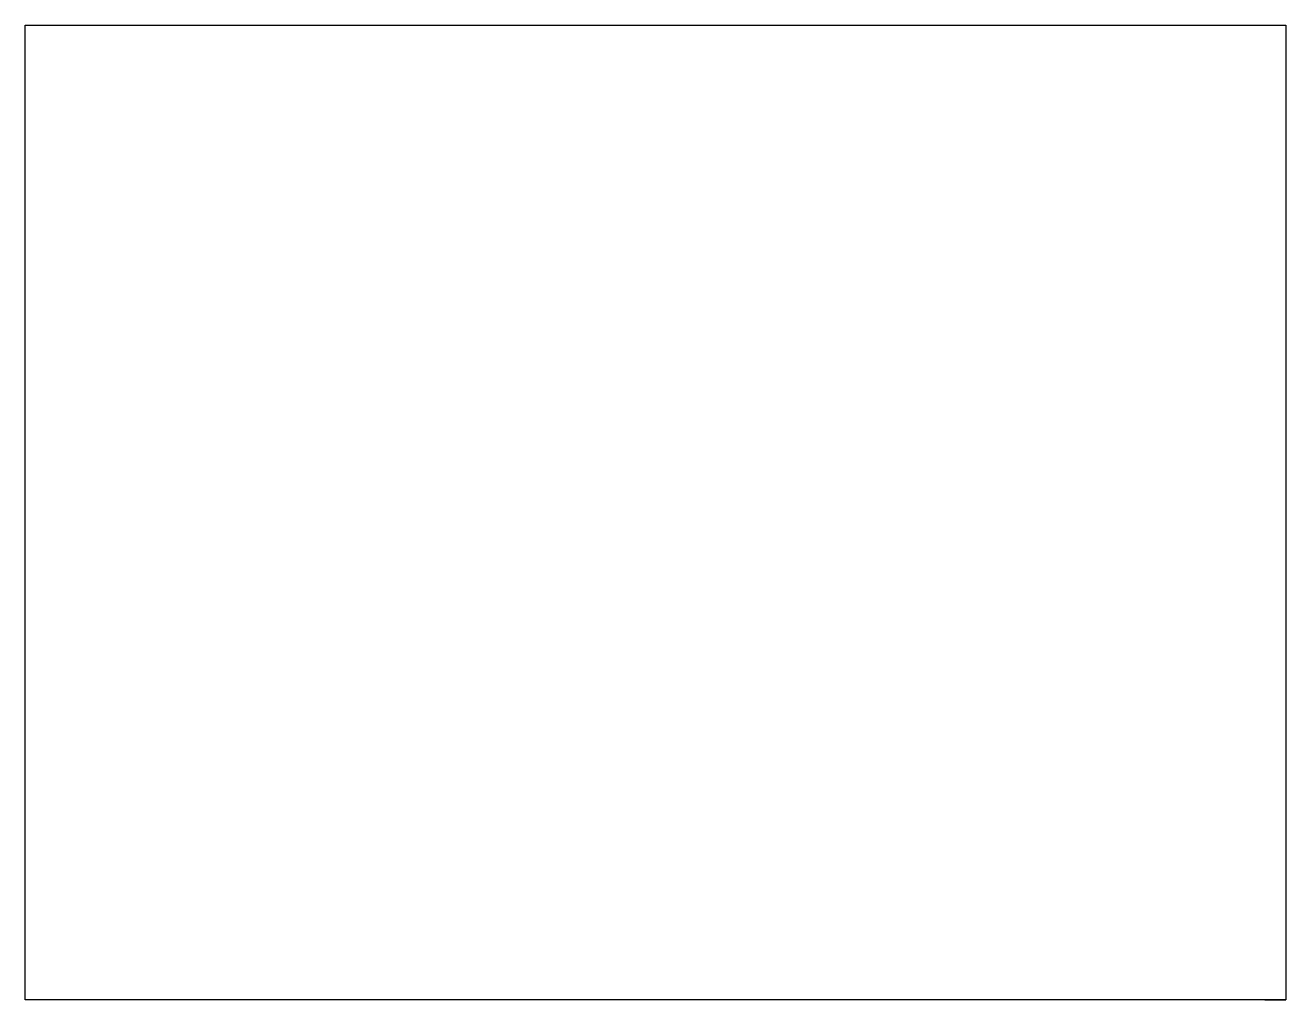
# Model space of a CAD drawing. Header units: inches. Extents: x -5.9 to 0.1, y 0 to 4.64.
import ezdxf

# ---------------------------------------------------------------- set-up
doc = ezdxf.new("R2010")
doc.units = ezdxf.units.IN
doc.header["$MEASUREMENT"] = 0

msp = doc.modelspace()

# ---------------------------------------------------------------- linework, layer by layer
for p, q in [((0, 4.6399), (0.1, 4.6399)), ((0, 0), (0.1, 0))]:
    msp.add_line(p, q)
msp.add_lwpolyline([(0.1, 0), (-5.9, 0), (-5.9, 4.6399), (0.1, 4.6399)], close=True)

doc.saveas('drawing.dxf')
